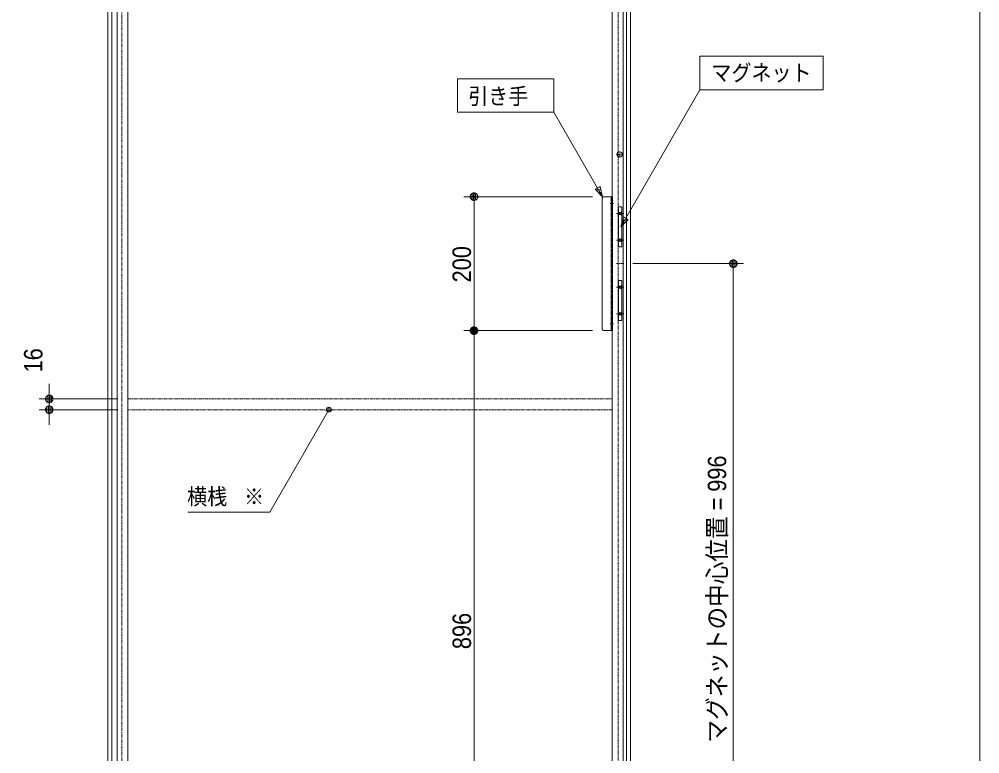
# Model space of a CAD drawing. Units: millimetres, scale not verified. Extents: x -4547 to 4547, y -2284 to 2284.
# Drawn here: x 225 to 1659, y -1368 to -271 of the extents above; entities that cross this region are included whole.
import ezdxf
from ezdxf.enums import TextEntityAlignment as Align

# ---------------------------------------------------------------- set-up
doc = ezdxf.new("R2010")
doc.units = ezdxf.units.MM
doc.header["$LTSCALE"] = 20
for name, pattern in [('CHAIN1', [8, 5, -1, 1, -1]), ('DASHED1', [1.8, 1.2, -0.6]), ('DOUBLE_CHAIN1', [8.8, 5, -1, 0.6, -0.6, 0.6, -1])]:
    doc.linetypes.add(name, pattern=pattern)
for name, color, linetype, lineweight in [('0-0_3一般', 7, 'Continuous', 9), ('0-1_2寸法-2', 7, 'Continuous', 9), ('0-2_0', 7, 'Continuous', 9), ('0-3_2寸法-1', 7, 'Continuous', 9), ('0-4_2寸法-3', 7, 'Continuous', 9), ('0-5_1図面枠', 7, 'Continuous', 9)]:
    doc.layers.add(name, color=color, linetype=linetype, lineweight=lineweight)
doc.styles.add('ＭＳ ゴシック', font='')
doc.styles.add('ＭＳ Ｐゴシック', font='')
doc.styles.get('ＭＳ ゴシック').set_extended_font_data('MS Gothic')
doc.styles.get('ＭＳ Ｐゴシック').set_extended_font_data('MS PGothic')

# ---------------------------------------------------------------- blocks, each defined once
blk = doc.blocks.new('グループ-5')
at = {"layer": '0-0_3一般'}
for p, q in [((48730.7, -10760), (48730.7, -14680)), ((49030.7, -10720), (48770.7, -10720)), ((49030.7, -14720), (49030.7, -10720)), ((48770.7, -14720), (49030.7, -14720))]:
    blk.add_line(p, q, dxfattribs=at)
at = {"layer": '0-0_3一般', "linetype": 'DASHED1'}
for p, q in [((48990.7, -14720), (48990.7, -10720)), ((49030.7, -10880), (48990.7, -10880)), ((49030.7, -10960), (48990.7, -10960)), ((49030.7, -14480), (48990.7, -14480)), ((49030.7, -14560), (48990.7, -14560))]:
    blk.add_line(p, q, dxfattribs=at)
at = {"layer": '0-0_3一般', "linetype": 'CHAIN1'}
for p, q in [((49060.3, -10920), (48960.3, -10920)), ((49060.3, -14520), (48960.3, -14520))]:
    blk.add_line(p, q, dxfattribs=at)
at = {"layer": '0-0_3一般'}
for centre, start, end in [((48770.7, -10760), 90, 180), ((48770.7, -14680), 180, 270)]:
    blk.add_arc(centre, 40, start, end, dxfattribs=at)
blk = doc.blocks.new('グループ-6')
at = {"layer": '0-0_3一般'}
for p, q in [((34248.7, 13720), (34248.7, -32580)), ((34568.7, 13720), (34568.7, -32580)), ((49348.7, -32580), (49348.7, 13720)), ((49028.7, -16760), (49028.7, -2160)), ((49028.7, -17080), (49028.7, -16760)), ((49028.7, -31580), (49028.7, -17080))]:
    blk.add_line(p, q, dxfattribs=at)
at = {"layer": '0-0_3一般', "linetype": 'DOUBLE_CHAIN1'}
for p, q in [((34385.9, 12840), (34385.9, -31760)), ((49205.9, -31760), (49205.9, 12840))]:
    blk.add_line(p, q, dxfattribs=at)
blk = doc.blocks.new('グループ-7')
at = {"layer": '0-0_3一般', "linetype": 'DOUBLE_CHAIN1'}
for p, q in [((33968.7, -32920), (33968.7, 14080)), ((49568.7, -32920), (49568.7, 14080))]:
    blk.add_line(p, q, dxfattribs=at)
blk = doc.blocks.new('グループ-9')
at = {"layer": '0-0_3一般'}
for points in [[(33968.7, 14080), (33968.7, -32740), (34088.7, -32740), (34088.7, 14080)], [(49568.7, 14080), (49568.7, -32920), (49448.7, -32920), (49448.7, 14080)]]:
    blk.add_lwpolyline(points, close=True, dxfattribs=at)
blk = doc.blocks.new('グループ-10')
at = {"layer": '0-0_3一般'}
for p, q in [((49208.7, -11020), (49208.7, -12220)), ((49308.7, -11020), (49208.7, -11020)), ((49308.7, -12220), (49308.7, -11020)), ((49208.7, -12220), (49308.7, -12220))]:
    blk.add_line(p, q, dxfattribs=at)
at = {"layer": '0-0_3一般', "linetype": 'CHAIN1'}
for p, q in [((49376.1, -11220), (49156.1, -11220)), ((49376.1, -12020), (49156.1, -12020)), ((49376.1, -12720), (49156.1, -12720)), ((49376.1, -13420), (49156.1, -13420)), ((49376.1, -14220), (49156.1, -14220))]:
    blk.add_line(p, q, dxfattribs=at)
at = {"layer": '0-0_3一般', "linetype": 'DASHED1'}
for p, q in [((49278.7, -11190), (49278.7, -11250)), ((49278.7, -11990), (49208.7, -11990)), ((49208.7, -12050), (49278.7, -12050)), ((49278.7, -12050), (49308.7, -12080)), ((49278.7, -13390), (49208.7, -13390)), ((49208.7, -13450), (49278.7, -13450)), ((49278.7, -13450), (49308.7, -13480)), ((49278.7, -14190), (49278.7, -14250))]:
    blk.add_line(p, q, dxfattribs=at)
for points in [[(49308.7, -11160), (49278.7, -11190), (49208.7, -11190)], [(49208.7, -11250), (49278.7, -11250), (49308.7, -11280)], [(49308.7, -11960), (49278.7, -11990), (49278.7, -12050)], [(49308.7, -13360), (49278.7, -13390), (49278.7, -13450)], [(49308.7, -14160), (49278.7, -14190), (49208.7, -14190)], [(49208.7, -14250), (49278.7, -14250), (49308.7, -14280)]]:
    blk.add_lwpolyline(points, dxfattribs=at)
at = {"layer": '0-0_3一般'}
blk.add_lwpolyline([(49208.7, -14420), (49308.7, -14420), (49308.7, -13220), (49208.7, -13220)], close=True, dxfattribs=at)
blk = doc.blocks.new('グループ-13')
at = {"layer": '0-0_3一般', "linetype": 'CHAIN1'}
for p, q in [((49160.7, -9460), (49336.7, -9460)), ((49248.7, -9548), (49248.7, -9372))]:
    blk.add_line(p, q, dxfattribs=at)
at = {"layer": '0-0_3一般'}
blk.add_circle((49248.7, -9460), 80, dxfattribs=at)
blk = doc.blocks.new('グループ-15')
at = {"layer": '0-0_3一般'}
for name in ['グループ-7', 'グループ-9', 'グループ-6', 'グループ-13', 'グループ-5', 'グループ-10']:
    blk.add_blockref(name, (0, 0), dxfattribs=at)
blk = doc.blocks.new('_Dot')
at = {"layer": '0-2_0'}
for p, q in [((-10, 0), (-20, 0)), ((9.78, 2), (-9.78, 2)), ((7.99, 6), (-7.99, 6)), ((9.16, -3.98), (-9.16, -3.98)), ((6, -7.98), (-6, -7.98))]:
    blk.add_line(p, q, dxfattribs=at)
for points in [[(10, 0), (9.92, 1.25), (9.69, 2.49), (9.3, 3.68), (8.76, 4.82), (8.09, 5.88), (7.29, 6.85), (6.37, 7.71), (5.36, 8.44), (4.26, 9.05), (3.09, 9.51), (1.87, 9.82), (0.63, 9.98), (-0.63, 9.98), (-1.87, 9.82), (-3.09, 9.51), (-4.26, 9.05), (-5.36, 8.44), (-6.37, 7.71), (-7.29, 6.85), (-8.09, 5.88), (-8.76, 4.82), (-9.3, 3.68), (-9.69, 2.49), (-9.92, 1.25), (-10, 0), (0, 0)], [(-10, 0), (-9.92, -1.25), (-9.69, -2.49), (-9.3, -3.68), (-8.76, -4.82), (-8.09, -5.88), (-7.29, -6.85), (-6.37, -7.71), (-5.36, -8.44), (-4.26, -9.05), (-3.09, -9.51), (-1.87, -9.82), (-0.63, -9.98), (0.63, -9.98), (1.87, -9.82), (3.09, -9.51), (4.26, -9.05), (5.36, -8.44), (6.37, -7.71), (7.29, -6.85), (8.09, -5.88), (8.76, -4.82), (9.3, -3.68), (9.69, -2.49), (9.92, -1.25), (10, 0), (0, 0)]]:
    blk.add_lwpolyline(points, close=True, dxfattribs=at)
blk = doc.blocks.new('グループ-99')
at = {"layer": '0-0_3一般', "linetype": 'DOUBLE_CHAIN1'}
for points in [[(49028.7, -2160), (34568.7, -2160), (34568.7, -1840), (49028.7, -1840)], [(49028.7, -17080), (34568.7, -17080), (34568.7, -16760), (49028.7, -16760)]]:
    blk.add_lwpolyline(points, close=True, dxfattribs=at)
blk = doc.blocks.new('グループ-100')
at = {"layer": '0-0_3一般', "linetype": 'CHAIN1'}
for p, q in [((21748.7, -2192.2), (21748.7, -1806.4)), ((21748.7, -17112.2), (21748.7, -16726.4))]:
    blk.add_line(p, q, dxfattribs=at)
at = {"layer": '0-0_3一般', "linetype": 'DOUBLE_CHAIN1'}
for p, q in [((21618.7, -16760), (21698.7, -16760)), ((21618.7, -17080), (21618.7, -16760)), ((21698.7, -16760), (21698.7, -17080)), ((21798.7, -16760), (21878.7, -16760)), ((21798.7, -17080), (21798.7, -16760)), ((21878.7, -16760), (21878.7, -17080)), ((21698.7, -17080), (21618.7, -17080)), ((21878.7, -17080), (21798.7, -17080))]:
    blk.add_line(p, q, dxfattribs=at)
for points in [[(21698.7, -1840), (21698.7, -2160), (21618.7, -2160), (21618.7, -1840)], [(21798.7, -2160), (21798.7, -1840), (21878.7, -1840), (21878.7, -2160)]]:
    blk.add_lwpolyline(points, close=True, dxfattribs=at)
blk = doc.blocks.new('グループ-101')
at = {"layer": '0-0_3一般'}
for name in ['グループ-100', 'グループ-99']:
    blk.add_blockref(name, (0, 0), dxfattribs=at)
blk = doc.blocks.new('グループ-112')
at = {"layer": '0-5_1図面枠'}
blk.add_lwpolyline([(-60000, 41550), (60000, 41550), (60000, -41550), (-60000, -41550)], close=True, dxfattribs=at)
blk = doc.blocks.new('図面枠')
at = {"layer": '0-5_1図面枠'}
blk.add_blockref('グループ-112', (0, 0), dxfattribs=at)

msp = doc.modelspace()

# ---------------------------------------------------------------- linework, layer by layer
at = {"layer": '0-1_2寸法-2'}
for p, q in [((270.31, -826.74), (270.31, -815.49)), ((372.81, -838), (255.31, -838)), ((270.31, -854), (270.31, -838)), ((372.81, -854), (255.31, -854)), ((270.31, -865.26), (270.31, -876.51))]:
    msp.add_line(p, q, dxfattribs=at)
at = {"layer": '0-3_2寸法-1'}
for p, q in [((1081.41, -536), (889.38, -536)), ((904.38, -547.26), (904.38, -724.74)), ((1141.68, -636), (1306.44, -636)), ((1291.44, -647.26), (1291.44, -1620.74)), ((1081.41, -736), (889.38, -736)), ((1081.41, -736), (889.38, -736)), ((904.38, -747.26), (904.38, -1620.74))]:
    msp.add_line(p, q, dxfattribs=at)
at = {"layer": '0-4_2寸法-3'}
for p, q in [((1123.31, -581), (1241.44, -376.4)), ((1096.41, -536), (1023.66, -410)), ((1093.92, -526), (1086.75, -526)), ((1092.92, -522), (1090.25, -522)), ((1092.92, -522), (1090.25, -522)), ((1094.91, -530), (1090.62, -530)), ((1095.91, -534), (1094.48, -534)), ((1133.67, -571), (1126.18, -571)), ((1129.58, -567), (1127.33, -567)), ((1125.38, -579), (1123.88, -579)), ((1129.52, -575), (1125.03, -575)), ((691.13, -855.76), (684.5, -855.76)), ((690.82, -851.76), (684.81, -851.76))]:
    msp.add_line(p, q, dxfattribs=at)
for points in [[(1425.39, -376.4), (1241.44, -376.4), (1241.44, -326.4), (1425.39, -326.4)], [(1023.66, -410), (879.77, -410), (879.77, -360), (1023.66, -360)], [(1092.6, -520.7), (1096.41, -536), (1085.46, -524.66)], [(1092.6, -520.7), (1096.41, -536), (1085.46, -524.66)], [(1134.65, -570.05), (1123.31, -581), (1127.66, -565.84)], [(1134.65, -570.05), (1123.31, -581), (1127.66, -565.84)]]:
    msp.add_lwpolyline(points, close=True, dxfattribs=at)
msp.add_lwpolyline([(477.16, -1006.84), (599.57, -1006.84), (687.81, -854)], dxfattribs=at)
msp.add_circle((687.81, -854), 3.75, dxfattribs=at)
msp.add_circle((687.81, -854), 3.75, dxfattribs=at)

# ---------------------------------------------------------------- block references
at = {"layer": '0-0_3一般', "xscale": 0.05, "yscale": 0.05}
for name in ['グループ-15', 'グループ-101']:
    msp.add_blockref(name, (-1340.62, 0), dxfattribs=at)
at = {"layer": '0-1_2寸法-2', "xscale": 0.5627563, "yscale": 0.5627563}
for p, rotation in [((270.31, -838), 270), ((270.31, -854), 90)]:
    msp.add_blockref('_Dot', p, dxfattribs=dict(at, rotation=rotation))
at = {"layer": '0-3_2寸法-1', "xscale": 0.5627563, "yscale": 0.5627563}
for p, rotation in [((904.38, -536), 90), ((1291.44, -636), 90), ((904.38, -736), 270), ((904.38, -736), 90)]:
    msp.add_blockref('_Dot', p, dxfattribs=dict(at, rotation=rotation))
at = {"layer": '0-5_1図面枠', "xscale": 0.05, "yscale": 0.05}
msp.add_blockref('図面枠', (-1340.62, 0), dxfattribs=at)

# ---------------------------------------------------------------- texts
at = {"layer": '0-1_2寸法-2', "style": 'ＭＳ Ｐゴシック', "width": 0.9}
msp.add_text('16', height=27.57, rotation=90, dxfattribs=at).set_placement((268.45, -798.37), align=Align.BOTTOM_LEFT)
at = {"layer": '0-3_2寸法-1', "style": 'ＭＳ Ｐゴシック', "width": 0.9}
for s, height, p in [('200', 27.57, (908.1, -663.96)), ('マグネットの中心位置 = 996', 27.51, (1289.11, -1351.08)), ('896', 27.57, (908.17, -1211.51))]:
    msp.add_text(s, height=height, rotation=90, dxfattribs=at).set_placement(p, align=Align.BOTTOM_LEFT)
at = {"layer": '0-4_2寸法-3', "style": 'ＭＳ ゴシック', "width": 0.9}
for s, p in [('マグネット', (1258.78, -370.36)), ('引き手', (895.74, -405.44)), ('横桟', (476.15, -1003.21)), ('※', (561.16, -1003.21))]:
    msp.add_text(s, height=24.34, dxfattribs=at).set_placement(p, align=Align.BOTTOM_LEFT)

doc.saveas('drawing.dxf')
